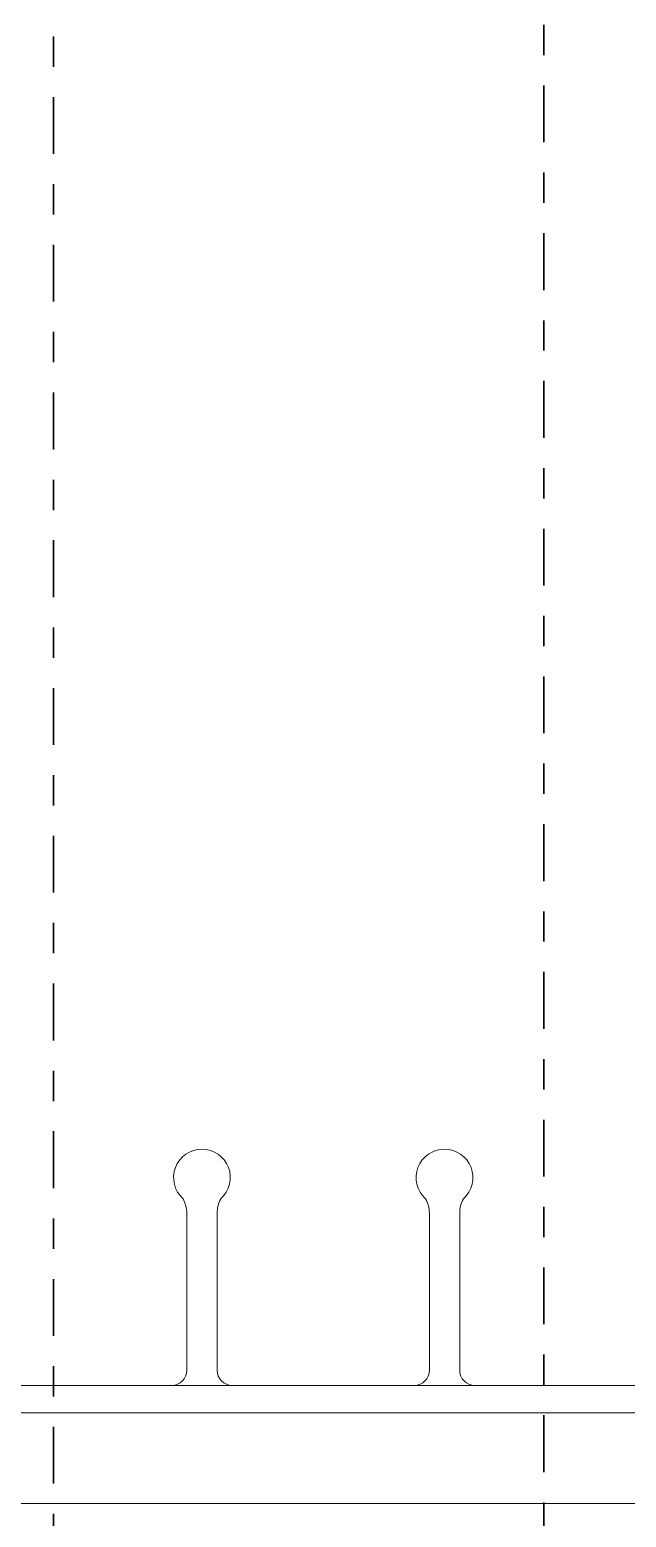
# Model space of a CAD drawing. Header units: inches. Extents: x -81.3 to 1.8, y 184.7 to 266.4.
# Drawn here: x -52.848 to -50.881, y 236.203 to 241.111 of the extents above; entities that cross this region are included whole.
import ezdxf

# ---------------------------------------------------------------- set-up
doc = ezdxf.new("R2010")
doc.units = ezdxf.units.IN
doc.header["$MEASUREMENT"] = 0
doc.linetypes.add('CENTER', pattern=[2, 1.25, -0.25, 0.25, -0.25])
doc.layers.add('DETAILS', color=7, linetype='Continuous', lineweight=13)
doc.layers.add('REBAR', color=2, linetype='CENTER', lineweight=30)

msp = doc.modelspace()

# ---------------------------------------------------------------- linework, layer by layer
at = {"layer": 'DETAILS', "color": 6, "lineweight": 20}
for p, q in [((-52.3304, 236.6878), (-52.3304, 237.2057)), ((-52.2304, 236.6878), (-52.2304, 237.2057)), ((-51.5304, 236.6878), (-51.5304, 237.2057)), ((-51.4304, 236.6878), (-51.4304, 237.2057)), ((-53.8804, 236.6378), (-49.8804, 236.6378)), ((-52.3804, 236.6378), (-52.9304, 236.6378)), ((-52.3804, 236.6378), (-52.1804, 236.6378)), ((-51.5804, 236.6378), (-52.1804, 236.6378)), ((-51.5804, 236.6378), (-51.3804, 236.6378)), ((-50.8304, 236.6378), (-51.3804, 236.6378)), ((-49.8804, 236.5478), (-53.8804, 236.5478)), ((-49.8804, 236.2478), (-53.8804, 236.2478))]:
    msp.add_line(p, q, dxfattribs=at)
for centre, radius, start, end in [((-52.2804, 237.3235), 0.0936, 311.7279, 228.2721), ((-51.4804, 237.3235), 0.0936, 311.7279, 228.2721), ((-52.4304, 237.2057), 0.1, 0, 28.6972), ((-52.1304, 237.2057), 0.1, 151.3028, 180), ((-51.6304, 237.2057), 0.1, 0, 28.6972), ((-51.3304, 237.2057), 0.1, 151.3028, 180), ((-52.3804, 236.6878), 0.05, 270, 0), ((-52.1804, 236.6878), 0.05, 180, 270), ((-51.5804, 236.6878), 0.05, 270, 0), ((-51.3804, 236.6878), 0.05, 180, 270)]:
    msp.add_arc(centre, radius, start, end, dxfattribs=at)
at = {"layer": 'REBAR', "ltscale": 0.15}
for p, q in [((-52.7697, 261.3636), (-52.7697, 206.3342)), ((-51.1526, 207.5894), (-51.1526, 261.0785))]:
    msp.add_line(p, q, dxfattribs=at)

doc.saveas('drawing.dxf')
